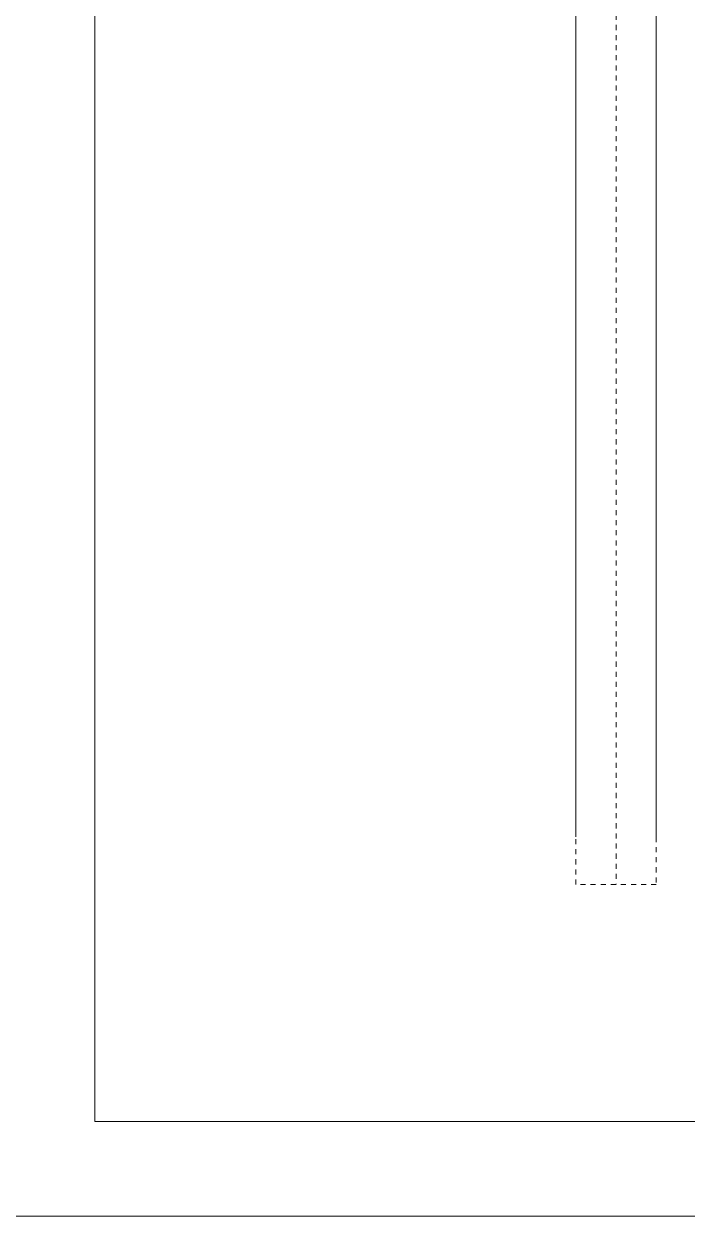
# Model space of a CAD drawing. Header units: millimetres. Extents: x 100 to 940, y 100 to 694.
# Drawn here: x 607.96 to 621.08, y 498.83 to 522.43 of the extents above; entities that cross this region are included whole.
import ezdxf

# ---------------------------------------------------------------- set-up
doc = ezdxf.new("R2010")
doc.units = ezdxf.units.MM
doc.linetypes.add('SGC_DASHDOT', pattern=[1, 0.5, -0.25, 0, -0.25])
doc.linetypes.add('SGC_HIDDEN', pattern=[0.375, 0.25, -0.125])
for name, color, linetype, lineweight in [('PAREDE', 7, 'Continuous', 9), ('SGC-EIXOS', 9, 'SGC_DASHDOT', 9), ('SGC-PONTAS', 2, 'SGC_HIDDEN', 9), ('SGC-Tubos (Desenho Bifilar)', 6, 'Continuous', 9)]:
    doc.layers.add(name, color=color, linetype=linetype, lineweight=lineweight)

# ---------------------------------------------------------------- blocks, each defined once
blk = doc.blocks.new('BB-1-CA12-N0-D150-S0-L3500')
at = {"layer": 'SGC-EIXOS'}
blk.add_line((1750, 0), (-1750, 0), dxfattribs=at)
at = {"layer": 'SGC-PONTAS'}
blk.add_lwpolyline([(-1649.5, -85), (-1750, -85), (-1750, 85), (-1649.5, 85)], dxfattribs=at)
at = {"layer": 'SGC-Tubos (Desenho Bifilar)'}
for p, q in [((1649.5, 85), (-1649.5, 85)), ((1649.5, -85), (-1649.5, -85))]:
    blk.add_line(p, q, dxfattribs=at)

msp = doc.modelspace()

# ---------------------------------------------------------------- linework, layer by layer
at = {"layer": 'PAREDE'}
for p, q in [((609.361, 536.331), (609.361, 500.706)), ((670.299, 500.706), (609.361, 500.706)), ((594.361, 498.831), (672.174, 498.831))]:
    msp.add_line(p, q, dxfattribs=at)

# ---------------------------------------------------------------- block references
at = {"layer": 'SGC-Tubos (Desenho Bifilar)', "xscale": 0.009375000000000001, "yscale": 0.009375000000000001, "zscale": 0.009375000000000001, "rotation": 90}
msp.add_blockref('BB-1-CA12-N0-D150-S0-L3500', (619.674, 521.799), dxfattribs=at)

doc.saveas('drawing.dxf')
